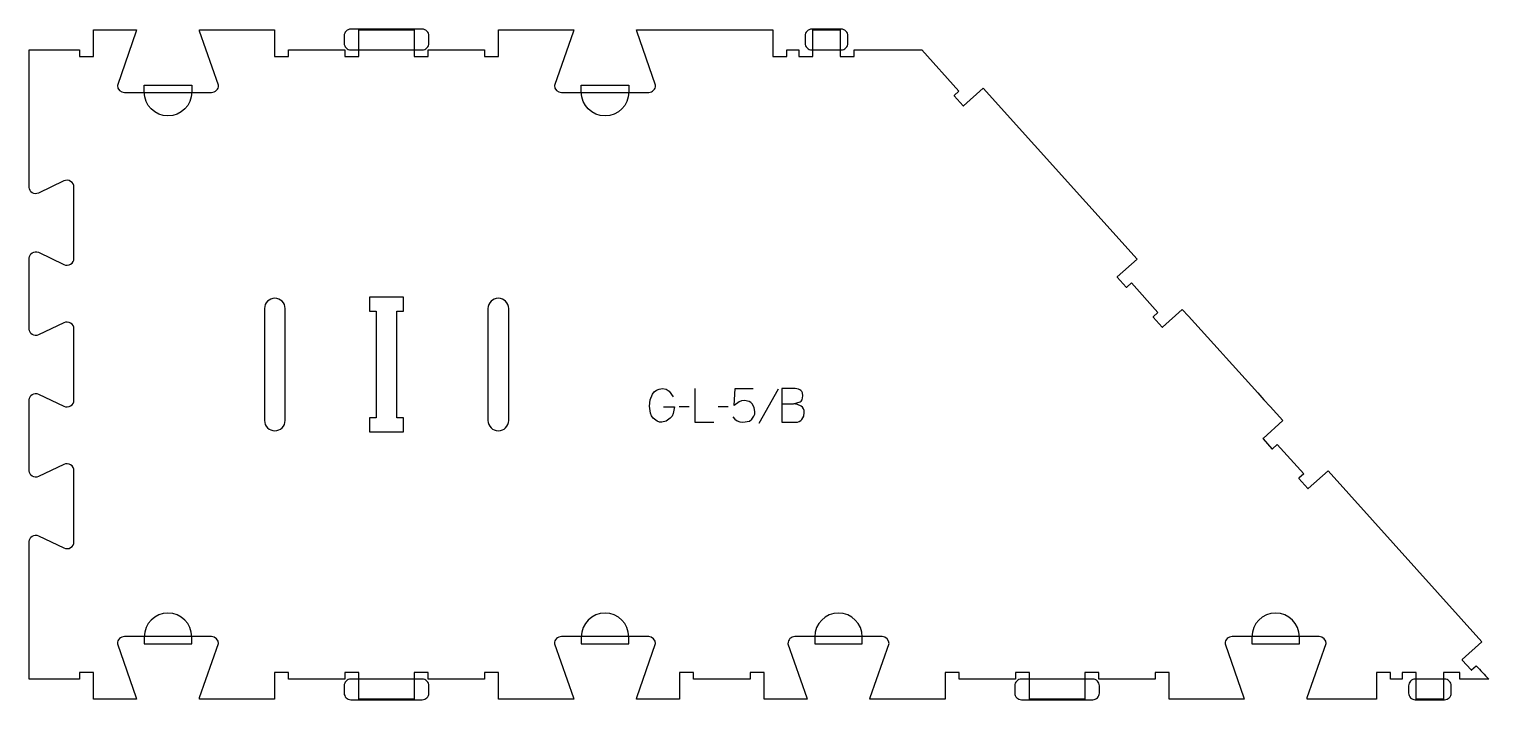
# Model space of a CAD drawing. Header units: millimetres. Extents: x -553 to 753, y -278 to 321.
import ezdxf

# ---------------------------------------------------------------- set-up
doc = ezdxf.new("R2010")
doc.units = ezdxf.units.MM
for name, color, linetype, true_color in [('1_ANYTOOL_1MMDEEP_LABELS_S', 2, 'Continuous', 0xffff00), ('3_ANYTOOL_CUTTHROUGH_INSID', 4, 'Continuous', 0x00ffff), ('4_ANYTOOL_CUTTHROUGH_OUTSI', 5, 'Continuous', 0x0000ff), ('5_ANYTOOL_HALF_MILL_9MM_IN', 3, 'Continuous', 0x00ff00)]:
    doc.layers.add(name, color=color, linetype=linetype, true_color=true_color)

msp = doc.modelspace()

# ---------------------------------------------------------------- linework, layer by layer
at = {"layer": '1_ANYTOOL_1MMDEEP_LABELS_S'}
for p, q in [((117.3, -0.5), (100.1, -31.3)), ((37.8, -16.2), (29, -16.2)), ((72.6, -16.2), (63.9, -16.2))]:
    msp.add_line(p, q, dxfattribs=at)
for points in [[(14.9, -16.2), (24.6, -16.3), (23.6, -22.2), (22.5, -24.6), (20.9, -26.5), (17.2, -29.2), (13.2, -30.1), (11.2, -29.9), (9.3, -29.2), (5.7, -26.6), (4.2, -24.5), (3.1, -22), (2.2, -15.6), (2.9, -10.2), (4.9, -5.1), (6.5, -2.9), (8.5, -1.3), (11, -0.4), (13.9, 0), (17.2, -0.6), (19.8, -2.3), (23.4, -7.5)], [(42.9, 0), (42.9, -30), (60, -30)], [(76.9, -25.3), (78.7, -27.4), (80.8, -28.9), (83.2, -29.7), (85.9, -30), (91.7, -29), (94, -27.4), (95.8, -24.7), (96.5, -22.8), (96.7, -20.9), (96.1, -16.9), (94.3, -13.7), (93, -12.4), (91.4, -11.5), (87.4, -10.8), (84.7, -11), (82.4, -11.9), (78.1, -15.1), (78.9, 0), (95.1, 0)], [(120.7, -13.7), (131.3, -13.6), (137, -12), (138.1, -11.2), (138.9, -10), (139.5, -6.5), (139.1, -3.7), (138.6, -2.6), (137.8, -1.7), (136.9, -1), (135.7, -0.4), (132.8, 0), (120.7, 0)], [(120.7, 0), (120.7, -30), (130.4, -30), (132.9, -30.1), (134.7, -30), (136.2, -29.5), (137.6, -28.7), (138.7, -27.6), (140.3, -24.7), (140.8, -21.5), (140.6, -19.6), (140.1, -18), (139.1, -16.7), (137.9, -15.7), (134.8, -14.3), (131.3, -13.6)]]:
    msp.add_lwpolyline(points, dxfattribs=at)
at = {"layer": '3_ANYTOOL_CUTTHROUGH_INSID'}
for points in [[(-323.7, -28.5), (-323.7, 71.5, 1), (-342.2, 71.5), (-342.2, -28.5, 1)], [(-142.2, -28.5, 1), (-123.7, -28.5), (-123.7, 71.5, 1), (-142.2, 71.5)]]:
    msp.add_lwpolyline(points, format="xyb", close=True, dxfattribs=at)
msp.add_lwpolyline([(-217.7, 81.8), (-248.2, 81.8), (-248.2, 69.3), (-242.2, 69.3), (-242.2, -26.2), (-248.2, -26.2), (-248.2, -38.7), (-217.7, -38.7), (-217.7, -26.2), (-223.7, -26.2), (-223.7, 69.3), (-217.7, 69.3)], close=True, dxfattribs=at)
at = {"layer": '4_ANYTOOL_CUTTHROUGH_OUTSI'}
msp.add_lwpolyline([(590.7, -277.7), (590.9, -276.3), (607.8, -228), (607.4, -225.7), (606, -223.6), (603.9, -222.2), (601.6, -221.7), (523.6, -221.7, 0.419618), (517.3, -228.1), (534.2, -276.4), (534.5, -277.7), (467.3, -277.7), (467.3, -254, 0.414214), (467, -253.7), (455, -253.7, 0.414214), (454.8, -254), (454.8, -259.7), (404.3, -259.7), (404.3, -254, 0.414214), (404, -253.7), (392, -253.7, 0.414214), (391.8, -254), (391.8, -277.7), (342.3, -277.7), (342.3, -254, 0.414214), (342, -253.7), (330, -253.7, 0.414214), (329.8, -254), (329.8, -259.7), (279.3, -259.7), (279.3, -254, 0.414214), (279, -253.7), (267, -253.7, 0.414214), (266.8, -254), (266.8, -277.7), (199.6, -277.7), (199.8, -276.3), (216.7, -228), (216.3, -225.7), (214.9, -223.6), (212.8, -222.2), (210.5, -221.7), (132.5, -221.7, 0.419618), (126.2, -228.1), (143.1, -276.4), (143.4, -277.7), (104.8, -277.7), (104.8, -254, 0.414214), (104.5, -253.7), (92.5, -253.7, 0.414214), (92.3, -254), (92.3, -259.7), (41.8, -259.7), (41.8, -254, 0.414214), (41.5, -253.7), (29.5, -253.7, 0.414214), (29.3, -254), (29.3, -277.7), (-9.3, -277.7), (-9.1, -276.3), (7.8, -228), (7.4, -225.7), (6, -223.6), (3.9, -222.2), (1.6, -221.7), (-76.4, -221.7, 0.419618), (-82.7, -228.1), (-65.8, -276.4), (-65.5, -277.7), (-132.7, -277.7), (-132.7, -254, 0.414214), (-133, -253.7), (-145, -253.7, 0.414214), (-145.2, -254), (-145.2, -259.7), (-195.7, -259.7), (-195.7, -254, 0.414214), (-196, -253.7), (-208, -253.7, 0.414214), (-208.2, -254), (-208.2, -277.7), (-257.7, -277.7), (-257.7, -254, 0.414214), (-258, -253.7), (-270, -253.7, 0.414214), (-270.2, -254), (-270.2, -259.7), (-320.7, -259.7), (-320.7, -254, 0.414214), (-321, -253.7), (-333, -253.7, 0.414214), (-333.2, -254), (-333.2, -277.7), (-400.4, -277.7), (-400.2, -276.3), (-383.3, -228), (-383.7, -225.7), (-385.1, -223.6), (-387.2, -222.2), (-389.5, -221.7), (-467.5, -221.7, 0.419618), (-473.8, -228.1), (-456.9, -276.4), (-456.6, -277.7), (-495.2, -277.7), (-495.2, -254, 0.414214), (-495.5, -253.7), (-507.5, -253.7, 0.414214), (-507.7, -254), (-507.7, -259.7), (-552.7, -259.7), (-552.7, -136.8, -0.551268), (-544.5, -131.6), (-521.7, -142.5, 0.551268), (-512.7, -136.9), (-512.7, -73.5, 0.551268), (-521.7, -67.8), (-544.5, -78.7, -0.551268), (-552.7, -73.5), (-552.7, -10.1, -0.551268), (-544.5, -4.9), (-521.7, -15.8, 0.551268), (-512.7, -10.2), (-512.7, 53.2, 0.551268), (-521.7, 58.9), (-544.5, 48, -0.551268), (-552.7, 53.2), (-552.7, 116.6, -0.551268), (-544.5, 121.8), (-521.7, 110.9, 0.551268), (-512.7, 116.5), (-512.7, 179.9, 0.551268), (-521.7, 185.6), (-544.5, 174.7, -0.551268), (-552.7, 179.9), (-552.7, 302.8), (-507.7, 302.8), (-507.7, 297, 0.414214), (-507.5, 296.8), (-495.5, 296.8, 0.414214), (-495.2, 297), (-495.2, 320.8), (-456.6, 320.8), (-456.9, 319.4), (-473.8, 271), (-473.3, 268.7), (-472, 266.6), (-469.8, 265.2), (-467.5, 264.8), (-389.5, 264.8, 0.419618), (-383.3, 271.1), (-400.2, 319.4), (-400.4, 320.8), (-333.2, 320.8), (-333.2, 297, 0.414214), (-333, 296.8), (-321, 296.8, 0.414214), (-320.7, 297), (-320.7, 302.8), (-270.2, 302.8), (-270.2, 297, 0.414214), (-270, 296.8), (-258, 296.8, 0.414214), (-257.7, 297), (-257.7, 320.8), (-208.2, 320.8), (-208.2, 297, 0.414214), (-208, 296.8), (-196, 296.8, 0.414214), (-195.7, 297), (-195.7, 302.8), (-145.2, 302.8), (-145.2, 297, 0.414214), (-145, 296.8), (-133, 296.8, 0.414214), (-132.7, 297), (-132.7, 320.8), (-65.5, 320.8), (-65.8, 319.4), (-82.7, 271), (-82.3, 268.7), (-80.9, 266.6), (-78.7, 265.2), (-76.4, 264.8), (1.6, 264.8, 0.419618), (7.8, 271.1), (-9.1, 319.4), (-9.3, 320.8), (112.6, 320.8), (112.6, 297, 0.414214), (112.9, 296.8), (124.9, 296.8, 0.414214), (125.1, 297), (125.1, 302.8), (135.9, 302.8), (135.9, 297, 0.414213), (136.1, 296.8), (148.1, 296.8, 0.414215), (148.4, 297), (148.4, 320.8), (172.9, 320.8), (172.9, 297, 0.414213), (173.1, 296.8), (185.1, 296.8, 0.414214), (185.4, 297), (185.4, 302.8), (245.9, 302.8), (279.1, 265.9), (274.9, 262, 0.414214), (274.9, 261.7), (282.9, 252.8, 0.414214), (283.2, 252.8), (300.9, 268.6), (438.6, 115.8), (420.9, 99.9, 0.414214), (420.9, 99.5), (428.9, 90.6, 0.414214), (429.3, 90.6), (433.5, 94.4), (457.3, 68), (453, 64.2, 0.414214), (453, 63.8), (461, 54.9, 0.414214), (461.4, 54.9), (479, 70.8, -0.001252), (569, -28.6), (551.3, -44.5, 0.414214), (551.3, -44.8), (559.3, -53.8, 0.414214), (559.7, -53.8), (564, -49.9), (587.7, -76.3), (583.4, -80.2, 0.414214), (583.4, -80.5), (591.5, -89.4, 0.414214), (591.8, -89.4), (609.5, -73.6), (747.1, -226.4), (729.5, -242.3, 0.414214), (729.5, -242.7), (737.5, -251.6, 0.414214), (737.8, -251.6), (742.1, -247.8, 0.010436), (753.3, -259.7), (727.4, -259.7), (727.4, -254, 0.414203), (727.1, -253.7), (713.1, -253.7, 0.414225), (712.9, -254), (712.9, -277.7), (688.4, -277.7), (688.4, -254, 0.414213), (688.1, -253.7), (676.1, -253.7, 0.414214), (675.9, -254), (675.9, -259.7), (665.4, -259.7), (665.4, -254, 0.414214), (665.1, -253.7), (653.1, -253.7, 0.414214), (652.9, -254), (652.9, -277.7)], format="xyb", close=True, dxfattribs=at)
at = {"layer": '5_ANYTOOL_HALF_MILL_9MM_IN'}
for points in [[(-264.9, 321.3, 0.414214), (-270.9, 315.3), (-270.9, 308.8, 0.414214), (-264.9, 302.8), (-201.1, 302.8, 0.414214), (-195.1, 308.8), (-195.1, 315.3, 0.414214), (-201.1, 321.3)], [(147.5, 321.3, 0.414214), (141.5, 315.3), (141.5, 308.8, 0.414214), (147.5, 302.8), (173.8, 302.8, 0.414214), (179.8, 308.8), (179.8, 315.3, 0.414214), (173.8, 321.3)], [(-407.3, 265, -1), (-449.8, 265), (-449.8, 271.3), (-407.3, 271.3)], [(-16.2, 265, -1), (-58.7, 265), (-58.7, 271.3), (-16.2, 271.3)], [(-407.3, -222, 1), (-449.8, -222), (-449.8, -228.2), (-407.3, -228.2)], [(-16.2, -222, 1), (-58.7, -222), (-58.7, -228.2), (-16.2, -228.2)], [(192.7, -222, 1), (150.2, -222), (150.2, -228.2), (192.7, -228.2)], [(583.8, -222, 1), (541.3, -222), (541.3, -228.2), (583.8, -228.2)], [(-264.9, -259.7, 0.414214), (-270.9, -265.7), (-270.9, -272.2, 0.414214), (-264.9, -278.2), (-201.1, -278.2, 0.414214), (-195.1, -272.2), (-195.1, -265.7, 0.414214), (-201.1, -259.7)], [(335.1, -259.7, 0.414214), (329.1, -265.7), (329.1, -272.2, 0.414214), (335.1, -278.2), (398.9, -278.2, 0.414214), (404.9, -272.2), (404.9, -265.7, 0.414214), (398.9, -259.7)], [(687.5, -259.7, 0.414214), (681.5, -265.7), (681.5, -272.2, 0.414214), (687.5, -278.2), (713.7, -278.2, 0.414214), (719.7, -272.2), (719.7, -265.7, 0.414214), (713.7, -259.7)]]:
    msp.add_lwpolyline(points, format="xyb", close=True, dxfattribs=at)

doc.saveas('drawing.dxf')
